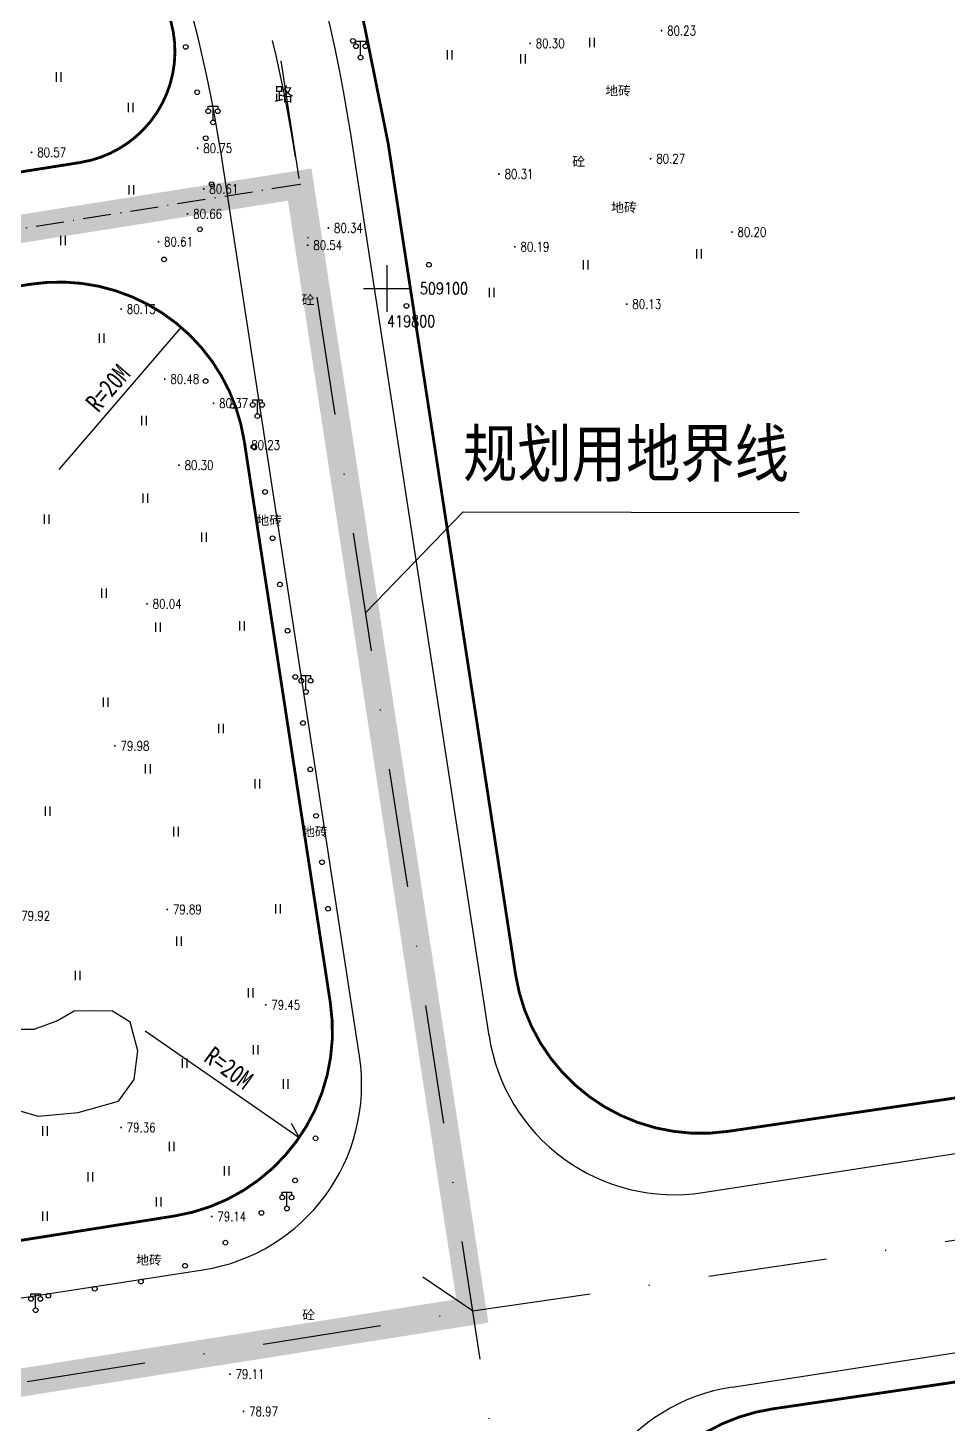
# Model space of a CAD drawing. Header units: millimetres. Extents: x 415847 to 420533, y 507593 to 509769.
# Drawn here: x 419761.7 to 419859.9, y 508978.8 to 509127.8 of the extents above; entities that cross this region are included whole.
import ezdxf
from ezdxf.enums import TextEntityAlignment as Align

# ---------------------------------------------------------------- set-up
doc = ezdxf.new("R2010")
doc.units = ezdxf.units.MM
for name, pattern in [('DASHDOT', [25.4, 12.7, -6.35, 0, -6.35]), ('PHANTOM', [63.5, 31.75, -6.35, 6.35, -6.35, 6.35, -6.35]), ('X9', [10, 6, -2, 0, -2])]:
    doc.linetypes.add(name, pattern=pattern)
for name, color, linetype in [('0-000规划道路中心线', 2, 'Continuous'), ('DLDW', 11, 'Continuous'), ('GCD', 1, 'Continuous'), ('HY_BZ_ZB', 7, 'Continuous'), ('JZD', 1, 'Continuous'), ('PP-COM', 7, 'Continuous'), ('RD-中线', 1, 'DASHDOT'), ('RD-侧石线', 5, 'Continuous'), ('SXSS', 5, 'Continuous'), ('TK', 7, 'Continuous'), ('ZBTZ', 3, 'Continuous'), ('ZJ', 7, 'Continuous'), ('道路', 35, 'Continuous')]:
    doc.layers.add(name, color=color, linetype=linetype)
doc.styles.add('ht11k', font='simhei.ttf', dxfattribs={"height": 1})
doc.styles.add('ht13k', font='simhei.ttf', dxfattribs={"width": 0.85, "height": 2.4})
doc.styles.add('HZ', font='rs.shx', dxfattribs={"width": 0.8, "bigfont": 'hztxt.shx'})
doc.styles.add('ttkt', font='', dxfattribs={"width": 0.8})
doc.styles.get('ttkt').set_extended_font_data('KaiTi_GB2312')
doc.linetypes.add('10421', pattern='A,2,[150,AAA.SHX,S=1,R=0,X=0,Y=1],1e-11', length=2)
doc.linetypes.add('1161', pattern='A,0,[149,AAA.SHX,S=0.15,R=0,X=0,Y=0],-1.6', length=1.6)

# ---------------------------------------------------------------- blocks, each defined once
blk = doc.blocks.new('NEW_BLOCK_50')
at = {"color": 0}
for points in [[(-1, 2.9), (-1, 3.5), (1, 3.5), (1, 2.9)], [(0, 0.5), (0, 3.5)]]:
    blk.add_lwpolyline(points, dxfattribs=at)
for centre in [(-1, 2.4), (0, 0), (1, 2.4)]:
    blk.add_circle(centre, 0.5, dxfattribs=at)
blk = doc.blocks.new('gc121')
for p, q in [((-0.5, -1), (-0.5, 1)), ((0.5, -1), (0.5, 1))]:
    blk.add_line(p, q)
blk = doc.blocks.new('gc170')
at = {"linetype": 'Continuous'}
blk.add_circle((0, 0), 0.5, dxfattribs=at)
blk = doc.blocks.new('acfgw')
at = {"color": 4}
for p, q in [((0, -5), (0, 5)), ((-5, 0), (5, 0))]:
    blk.add_line(p, q, dxfattribs=at)
blk = doc.blocks.new('GC200')
at = {"linetype": 'Continuous', "const_width": 0.2, "flags": 128}
blk.add_lwpolyline([(-0.1, 0, 1), (0.1, 0, 1)], format="xyb", close=True, dxfattribs=at)
blk = doc.blocks.new('GC0000')
at = {"linetype": 'Continuous'}
blk.add_point((0, 0), dxfattribs=at)

msp = doc.modelspace()

# ---------------------------------------------------------------- linework, layer by layer
at = {"color": 1, "linetype": 'PHANTOM', "ltscale": 0.4, "const_width": 3, "flags": 128}
msp.add_lwpolyline([(419731.871, 509101.759), (419790.672, 509111.089), (419809.103, 508990.854), (419750.036, 508981.482), (419739.842, 509045.724), (419739.639, 509047.005)], close=True, dxfattribs=at)
at = {"color": 0}
msp.add_lwpolyline([(419797.682, 509065.362), (419808.122, 509076.15), (419843.979, 509076.09)], dxfattribs=at)
at = {"layer": '0-000规划道路中心线', "linetype": 'X9', "ltscale": 0.5}
msp.add_line((419790.672, 509111.089), (419467.988, 509059.888), dxfattribs=at)
at = {"layer": 'HY_BZ_ZB', "color": 7}
msp.add_line((419809.103, 508990.854), (419803.831, 508994.463), dxfattribs=at)
at = {"layer": 'PP-COM', "color": 7}
for p, q in [((419764.982, 509080.688), (419778.025, 509095.85)), ((419774.17, 509020.749), (419790.626, 509009.383)), ((419790.626, 509009.383), (419789.788, 509010.872))]:
    msp.add_line(p, q, dxfattribs=at)
at = {"layer": 'PP-COM', "color": 7, "ltscale": 100, "const_width": 0.3, "flags": 128}
for points in [[(420037.011, 509429.705), (420082.284, 509220.356, -0.1365676), (420079.776, 509177.528), (420040.178, 509061.898, -0.2807645), (420008.155, 509035.283), (419836.39, 509010.028, -0.4124235), (419813.712, 509026.785), (419800.106, 509115.542, 0.117945), (419772.015, 509184.488), (419720.562, 509256.298)], [(419703.873, 509245.252), (419755.757, 509172.839, -0.088448), (419776.925, 509128.485, -0.4472552), (419767.236, 509113.446), (419487.97, 509069.134)]]:
    msp.add_lwpolyline(points, format="xyb", dxfattribs=at)
msp.add_lwpolyline([(419777.304, 509000.996), (419624.609, 508976.768, -0.4140936), (419613.166, 508985.073), (419600.496, 509064.709, -0.4143332), (419608.805, 509076.157), (419761.848, 509100.441, -0.4157541), (419784.751, 509083.718), (419793.939, 509023.779, -0.412675)], format="xyb", close=True, dxfattribs=at)
at = {"layer": 'PP-COM', "color": 7, "ltscale": 100, "const_width": 0.3}
msp.add_lwpolyline([(420064.531, 508794.701), (420034.598, 508988.776, 0.4121534), (420011.922, 509005.514), (419841.178, 508980.409, 0.4160059), (419824.318, 508957.591), (419845.885, 508816.899)], format="xyb", dxfattribs=at)
at = {"layer": 'RD-中线'}
for p, q in [((419784.785, 509149.495), (419836, 508815.384)), ((419809.103, 508990.854), (420277.143, 509059.671)), ((419383.81, 508923.372), (419809.103, 508990.854))]:
    msp.add_line(p, q, dxfattribs=at)
msp.add_arc((419641.954, 509091.299), 150, 8.71494, 35.62163, dxfattribs=at)
at = {"layer": 'RD-侧石线'}
for points in [[(419810.88, 509020.238), (419796.121, 509116.514, 0.1179444), (419768.555, 509184.167), (419716.377, 509256.99)], [(419407.689, 508937.684), (419780.337, 508995.249, 0.413877), (419797.052, 509018.045), (419782.283, 509114.393, 0.1179444), (419757.175, 509176.013), (419704.509, 509249.516)], [(419810.88, 509020.238, 0.4145366), (419833.701, 509003.502, 0.4145366)], [(419836.84, 508982.738, 0.4138906), (419820.123, 508959.942, 0.4138906)]]:
    msp.add_lwpolyline(points, format="xyb", dxfattribs=at)
for points in [[(419833.701, 509003.502), (420018.805, 509032.087)], [(419836.84, 508982.738), (420011.631, 509009.731)]]:
    msp.add_lwpolyline(points, dxfattribs=at)
at = {"layer": 'SXSS', "color": 252, "linetype": '10421', "elevation": 79.585}
msp.add_lwpolyline([(419759.448, 509012.596), (419762.771, 509011.667), (419767.01, 509012.042), (419771.346, 509013.265), (419773.02, 509015.568), (419773.392, 509018.609), (419772.565, 509021.67), (419770.7, 509022.861), (419768.345, 509022.88), (419766.596, 509022.855), (419764.81, 509021.811), (419762.297, 509020.916), (419759.675, 509020.891)], dxfattribs=at)

# ---------------------------------------------------------------- block references
at = {"layer": 'DLDW', "color": 252, "xscale": 0.5, "yscale": 0.5}
for p in [(419797.179, 509124.648, 77.923), (419781.418, 509117.72, 77.923), (419786.165, 509086.371, 77.923), (419791.33, 509056.928, 77.923), (419789.307, 509001.782, 77.923), (419762.488, 508990.938, 77.923)]:
    msp.add_blockref('NEW_BLOCK_50', p, dxfattribs=at)
at = {"layer": 'GCD', "color": 252, "linetype": 'Continuous'}
ref = msp.add_blockref('GC200', (419829.292, 509127.518, 80.23), dxfattribs=dict(at, xscale=0.5, yscale=0.5, zscale=0.5))
ref.add_attrib('height', '80.23', dxfattribs={"linetype": 'Continuous', "height": 1, "style": 'HZ', "width": 0.8}).set_placement((419829.892, 509127.518, 80.23), align=Align.MIDDLE_LEFT)
ref = msp.add_blockref('GC200', (419815.267, 509126.156, 80.3), dxfattribs=dict(at, xscale=0.5, yscale=0.5, zscale=0.5))
ref.add_attrib('height', '80.30', dxfattribs={"linetype": 'Continuous', "height": 1, "style": 'HZ', "width": 0.8}).set_placement((419815.867, 509126.156, 80.3), align=Align.MIDDLE_LEFT)
ref = msp.add_blockref('GC200', (419762.058, 509114.527, 80.57), dxfattribs=dict(at, xscale=0.5, yscale=0.5, zscale=0.5))
ref.add_attrib('height', '80.57', dxfattribs={"linetype": 'Continuous', "height": 1, "style": 'HZ', "width": 0.8}).set_placement((419762.658, 509114.527, 80.57), align=Align.MIDDLE_LEFT)
ref = msp.add_blockref('GC200', (419779.78, 509114.963, 80.747), dxfattribs=dict(at, xscale=0.5, yscale=0.5, zscale=0.5))
ref.add_attrib('height', '80.75', dxfattribs={"linetype": 'Continuous', "height": 1, "style": 'HZ', "width": 0.8}).set_placement((419780.38, 509114.963, 80.747), align=Align.MIDDLE_LEFT)
ref = msp.add_blockref('GC200', (419828.13, 509113.847, 80.27), dxfattribs=dict(at, xscale=0.5, yscale=0.5, zscale=0.5))
ref.add_attrib('height', '80.27', dxfattribs={"linetype": 'Continuous', "height": 1, "style": 'HZ', "width": 0.8}).set_placement((419828.73, 509113.847, 80.27), align=Align.MIDDLE_LEFT)
ref = msp.add_blockref('GC200', (419811.939, 509112.218, 80.31), dxfattribs=dict(at, xscale=0.5, yscale=0.5, zscale=0.5))
ref.add_attrib('height', '80.31', dxfattribs={"linetype": 'Continuous', "height": 1, "style": 'HZ', "width": 0.8}).set_placement((419812.539, 509112.218, 80.31), align=Align.MIDDLE_LEFT)
ref = msp.add_blockref('GC200', (419780.43, 509110.623, 80.61), dxfattribs=dict(at, xscale=0.5, yscale=0.5, zscale=0.5))
ref.add_attrib('height', '80.61', dxfattribs={"linetype": 'Continuous', "height": 1, "style": 'HZ', "width": 0.8}).set_placement((419781.03, 509110.623, 80.61), align=Align.MIDDLE_LEFT)
ref = msp.add_blockref('GC200', (419778.699, 509107.962, 80.663), dxfattribs=dict(at, xscale=0.5, yscale=0.5, zscale=0.5))
ref.add_attrib('height', '80.66', dxfattribs={"linetype": 'Continuous', "height": 1, "style": 'HZ', "width": 0.8}).set_placement((419779.299, 509107.962, 80.663), align=Align.MIDDLE_LEFT)
ref = msp.add_blockref('GC200', (419793.734, 509106.453, 80.34), dxfattribs=dict(at, xscale=0.5, yscale=0.5, zscale=0.5))
ref.add_attrib('height', '80.34', dxfattribs={"linetype": 'Continuous', "height": 1, "style": 'HZ', "width": 0.8}).set_placement((419794.334, 509106.453, 80.34), align=Align.MIDDLE_LEFT)
ref = msp.add_blockref('GC200', (419836.801, 509106.019, 80.2), dxfattribs=dict(at, xscale=0.5, yscale=0.5, zscale=0.5))
ref.add_attrib('height', '80.20', dxfattribs={"linetype": 'Continuous', "height": 1, "style": 'HZ', "width": 0.8}).set_placement((419837.401, 509106.019, 80.2), align=Align.MIDDLE_LEFT)
ref = msp.add_blockref('GC200', (419775.593, 509104.993, 80.613), dxfattribs=dict(at, xscale=0.5, yscale=0.5, zscale=0.5))
ref.add_attrib('height', '80.61', dxfattribs={"linetype": 'Continuous', "height": 1, "style": 'HZ', "width": 0.8}).set_placement((419776.193, 509104.993, 80.613), align=Align.MIDDLE_LEFT)
ref = msp.add_blockref('GC200', (419791.526, 509104.614, 80.538), dxfattribs=dict(at, xscale=0.5, yscale=0.5, zscale=0.5))
ref.add_attrib('height', '80.54', dxfattribs={"linetype": 'Continuous', "height": 1, "style": 'HZ', "width": 0.8}).set_placement((419792.126, 509104.614, 80.538), align=Align.MIDDLE_LEFT)
ref = msp.add_blockref('GC200', (419813.639, 509104.451, 80.19), dxfattribs=dict(at, xscale=0.5, yscale=0.5, zscale=0.5))
ref.add_attrib('height', '80.19', dxfattribs={"linetype": 'Continuous', "height": 1, "style": 'HZ', "width": 0.8}).set_placement((419814.239, 509104.451, 80.19), align=Align.MIDDLE_LEFT)
ref = msp.add_blockref('GC200', (419825.58, 509098.328, 80.13), dxfattribs=dict(at, xscale=0.5, yscale=0.5, zscale=0.5))
ref.add_attrib('height', '80.13', dxfattribs={"linetype": 'Continuous', "height": 1, "style": 'HZ', "width": 0.8}).set_placement((419826.18, 509098.328, 80.13), align=Align.MIDDLE_LEFT)
ref = msp.add_blockref('GC200', (419771.617, 509097.802, 80.13), dxfattribs=dict(at, xscale=0.5, yscale=0.5, zscale=0.5))
ref.add_attrib('height', '80.13', dxfattribs={"linetype": 'Continuous', "height": 1, "style": 'HZ', "width": 0.8}).set_placement((419772.217, 509097.802, 80.13), align=Align.MIDDLE_LEFT)
ref = msp.add_blockref('GC200', (419776.269, 509090.326, 80.48), dxfattribs=dict(at, xscale=0.5, yscale=0.5, zscale=0.5))
ref.add_attrib('height', '80.48', dxfattribs={"linetype": 'Continuous', "height": 1, "style": 'HZ', "width": 0.8}).set_placement((419776.869, 509090.326, 80.48), align=Align.MIDDLE_LEFT)
ref = msp.add_blockref('GC200', (419781.473, 509087.745, 80.369), dxfattribs=dict(at, xscale=0.5, yscale=0.5, zscale=0.5))
ref.add_attrib('height', '80.37', dxfattribs={"linetype": 'Continuous', "height": 1, "style": 'HZ', "width": 0.8}).set_placement((419782.073, 509087.745, 80.369), align=Align.MIDDLE_LEFT)
ref = msp.add_blockref('GC200', (419784.897, 509083.289, 80.229), dxfattribs=dict(at, xscale=0.5, yscale=0.5, zscale=0.5))
ref.add_attrib('height', '80.23', dxfattribs={"linetype": 'Continuous', "height": 1, "style": 'HZ', "width": 0.8}).set_placement((419785.497, 509083.289, 80.229), align=Align.MIDDLE_LEFT)
ref = msp.add_blockref('GC200', (419777.784, 509081.132, 80.3), dxfattribs=dict(at, xscale=0.5, yscale=0.5, zscale=0.5))
ref.add_attrib('height', '80.30', dxfattribs={"linetype": 'Continuous', "height": 1, "style": 'HZ', "width": 0.8}).set_placement((419778.384, 509081.132, 80.3), align=Align.MIDDLE_LEFT)
ref = msp.add_blockref('GC200', (419774.38, 509066.339, 80.04), dxfattribs=dict(at, xscale=0.5, yscale=0.5, zscale=0.5))
ref.add_attrib('height', '80.04', dxfattribs={"linetype": 'Continuous', "height": 1, "style": 'HZ', "width": 0.8}).set_placement((419774.98, 509066.339, 80.04), align=Align.MIDDLE_LEFT)
ref = msp.add_blockref('GC200', (419770.947, 509051.171, 79.98), dxfattribs=dict(at, xscale=0.5, yscale=0.5, zscale=0.5))
ref.add_attrib('height', '79.98', dxfattribs={"linetype": 'Continuous', "height": 1, "style": 'HZ', "width": 0.8}).set_placement((419771.547, 509051.171, 79.98), align=Align.MIDDLE_LEFT)
ref = msp.add_blockref('GC200', (419760.35, 509033.037, 79.92), dxfattribs=dict(at, xscale=0.5, yscale=0.5, zscale=0.5))
ref.add_attrib('height', '79.92', dxfattribs={"linetype": 'Continuous', "height": 1, "style": 'HZ', "width": 0.8}).set_placement((419760.95, 509033.037, 79.92), align=Align.MIDDLE_LEFT)
ref = msp.add_blockref('GC200', (419776.536, 509033.717, 79.89), dxfattribs=dict(at, xscale=0.5, yscale=0.5, zscale=0.5))
ref.add_attrib('height', '79.89', dxfattribs={"linetype": 'Continuous', "height": 1, "style": 'HZ', "width": 0.8}).set_placement((419777.136, 509033.717, 79.89), align=Align.MIDDLE_LEFT)
ref = msp.add_blockref('GC200', (419787.047, 509023.525, 79.45), dxfattribs=dict(at, xscale=0.5, yscale=0.5, zscale=0.5))
ref.add_attrib('height', '79.45', dxfattribs={"linetype": 'Continuous', "height": 1, "style": 'HZ', "width": 0.8}).set_placement((419787.647, 509023.525, 79.45), align=Align.MIDDLE_LEFT)
ref = msp.add_blockref('GC200', (419771.604, 509010.437, 79.36), dxfattribs=dict(at, xscale=0.5, yscale=0.5, zscale=0.5))
ref.add_attrib('height', '79.36', dxfattribs={"linetype": 'Continuous', "height": 1, "style": 'HZ', "width": 0.8}).set_placement((419772.204, 509010.437, 79.36), align=Align.MIDDLE_LEFT)
ref = msp.add_blockref('GC200', (419781.28, 509000.942, 79.14), dxfattribs=dict(at, xscale=0.5, yscale=0.5, zscale=0.5))
ref.add_attrib('height', '79.14', dxfattribs={"linetype": 'Continuous', "height": 1, "style": 'HZ', "width": 0.8}).set_placement((419781.88, 509000.942, 79.14), align=Align.MIDDLE_LEFT)
ref = msp.add_blockref('GC200', (419783.227, 508984.116, 79.109), dxfattribs=dict(at, xscale=0.5, yscale=0.5, zscale=0.5))
ref.add_attrib('height', '79.11', dxfattribs={"linetype": 'Continuous', "height": 1, "style": 'HZ', "width": 0.8}).set_placement((419783.827, 508984.116, 79.109), align=Align.MIDDLE_LEFT)
ref = msp.add_blockref('GC200', (419784.671, 508980.134, 78.97), dxfattribs=dict(at, xscale=0.5, yscale=0.5, zscale=0.5))
ref.add_attrib('height', '78.97', dxfattribs={"linetype": 'Continuous', "height": 1, "style": 'HZ', "width": 0.8}).set_placement((419785.271, 508980.134, 78.97), align=Align.MIDDLE_LEFT)
at = {"layer": 'JZD', "color": 2, "linetype": 'Continuous'}
for p in [(419790.672, 509111.089), (419809.103, 508990.854)]:
    msp.add_blockref('GC0000', p, dxfattribs=at)
at = {"layer": 'TK', "color": 252, "linetype": 'Continuous', "xscale": 0.5, "yscale": 0.5}
msp.add_blockref('acfgw', (419800, 509100), dxfattribs=at)
at = {"layer": 'ZBTZ', "color": 252, "linetype": 'Continuous'}
for p, xscale, yscale, rotation in [((419796.352, 509126.427), 0.5, 0.5, 290.920936824198), ((419778.509, 509125.789), 0.5, 0.5, 105.6565600458018), ((419779.727, 509120.944), 0.5, 0.5, 100.6217839578895), ((419780.649, 509116.03), 0.5, 0.5, 100.6217839578895), ((419781.291, 509111.124), 0.5, 0.5, 76.05034529637348), ((419780.02, 509106.312), 0.5, 0.5, 40.00543502712589), ((419776.19, 509103.097), 0.5, 0.5, 40.00543502712589), ((419804.461, 509102.534), 0.5, 0.5, 241.398296597102), ((419802.067, 509098.144), 0.5, 0.5, 241.398296597102), ((419780.632, 509090.111), 0.5, 0.5, 137.5146883332407), ((419783.532, 509087.452), 0.5, 0.5, 137.5146883332407), ((419785.738, 509083.103), 0.5, 0.5, 109.0168523474403), ((419786.976, 509078.278), 0.5, 0.5, 99.14072832410649), ((419787.77, 509073.341), 0.5, 0.5, 99.14072832410649), ((419788.565, 509068.405), 0.5, 0.5, 99.14072832410649), ((419789.373, 509063.471), 0.5, 0.5, 99.49188149255727), ((419790.197, 509058.539), 0.5, 0.5, 99.49188149255727), ((419791.022, 509053.607), 0.5, 0.5, 99.49188149255727), ((419791.799, 509048.669), 0.4999999999999997, 0.4999999999999997, 97.19808053400295), ((419792.425, 509043.708), 0.4999999999999997, 0.4999999999999997, 97.19808053400295), ((419793.052, 509038.748), 0.4999999999999997, 0.4999999999999997, 97.19808053400295), ((419793.698, 509033.79), 0.5, 0.5, 97.77196862032338), ((419792.366, 509009.284), 0.5, 0.5, 64.6092317184228), ((419790.187, 509004.792), 0.5, 0.5, 43.94637493164149), ((419786.587, 509001.322), 0.5, 0.5, 43.94637493164149), ((419782.75, 508998.147), 0.5, 0.5, 33.66675357659783), ((419778.434, 508995.682), 0.5, 0.5, 19.81601941193458), ((419773.73, 508993.987), 0.5, 0.5, 19.81601941193458), ((419763.847, 508992.488), 0.5, 0.5, 8.420401071539528), ((419768.793, 508993.221), 0.5, 0.5, 8.420401071539528)]:
    msp.add_blockref('gc170', p, dxfattribs=dict(at, xscale=xscale, yscale=yscale, rotation=rotation))
at = {"layer": 'ZBTZ', "color": 252, "linetype": 'Continuous', "xscale": 0.5, "yscale": 0.5}
for p in [(419821.886, 509126.251), (419806.698, 509124.935), (419814.512, 509124.497), (419764.97, 509122.574), (419772.644, 509119.317), (419772.719, 509110.522), (419765.421, 509105.11), (419821.217, 509102.511), (419833.33, 509103.691), (419811.173, 509099.559), (419769.555, 509094.707), (419774.077, 509085.893), (419774.227, 509077.624), (419763.694, 509075.369), (419780.473, 509073.443), (419769.812, 509067.478), (419775.569, 509063.856), (419784.523, 509063.987), (419769.97, 509055.838), (419782.284, 509053.015), (419774.479, 509048.725), (419786.176, 509047.132), (419763.787, 509044.203), (419777.487, 509042.019), (419788.359, 509033.797), (419777.804, 509030.335), (419766.982, 509026.66), (419785.467, 509024.825), (419785.98, 509018.721), (419778.426, 509017.323), (419789.198, 509015.086), (419763.503, 509010.066), (419777.014, 509008.427), (419782.911, 509005.825), (419768.346, 509005.175), (419775.638, 509002.513), (419763.503, 509000.977)]:
    msp.add_blockref('gc121', p, dxfattribs=at)

# ---------------------------------------------------------------- texts
at = {"layer": 'TK', "color": 252, "linetype": 'Continuous', "style": 'HZ', "width": 0.8}
for s, p in [('509100', (419803.5, 509099.375)), ('419800', (419800, 509095.875))]:
    msp.add_text(s, height=1.25, dxfattribs=at).set_placement(p)
at = {"layer": 'TK', "color": 0, "linetype": 'Continuous', "style": 'ht13k', "width": 0.85}
msp.add_text('规划用地界线', height=5, dxfattribs=at).set_placement((419825.502, 509079.899, 82.81), align=Align.CENTER)
at = {"layer": 'ZJ', "color": 252, "linetype": '1161', "style": 'ht11k'}
msp.add_text('路', height=1.5, dxfattribs=at).set_placement((419788.991, 509120.757, -7.276), align=Align.MIDDLE)
at = {"layer": 'ZJ', "color": 252, "linetype": 'Continuous', "style": 'ht11k'}
for s, p in [('地砖', (419824.665, 509121.123)), ('砼', (419820.46, 509113.598)), ('地砖', (419825.291, 509108.671)), ('地砖', (419787.419, 509075.273, 79.52)), ('地砖', (419792.292, 509042.034, 79.52))]:
    msp.add_text(s, height=1, dxfattribs=at).set_placement(p, align=Align.MIDDLE)
for s, p in [('砼', (419792.257, 509098.786)), ('地砖', (419775.946, 508996.3))]:
    msp.add_text(s, height=1, dxfattribs=at).set_placement(p, align=Align.MIDDLE_RIGHT)
at = {"layer": 'ZJ', "linetype": 'Continuous', "style": 'ht11k'}
msp.add_text('砼', height=1, dxfattribs=at).set_placement((419792.306, 508990.439, -54.68), align=Align.MIDDLE_RIGHT)
at = {"layer": '道路', "color": 7, "linetype": 'Continuous', "style": 'ttkt', "width": 0.8}
for rotation, p in [(49.31009, (419769.171, 509086.659)), (323.6682, (419780.32, 509017.611))]:
    msp.add_text('R=20M', height=2, rotation=rotation, dxfattribs=at).set_placement(p)

doc.saveas('drawing.dxf')
